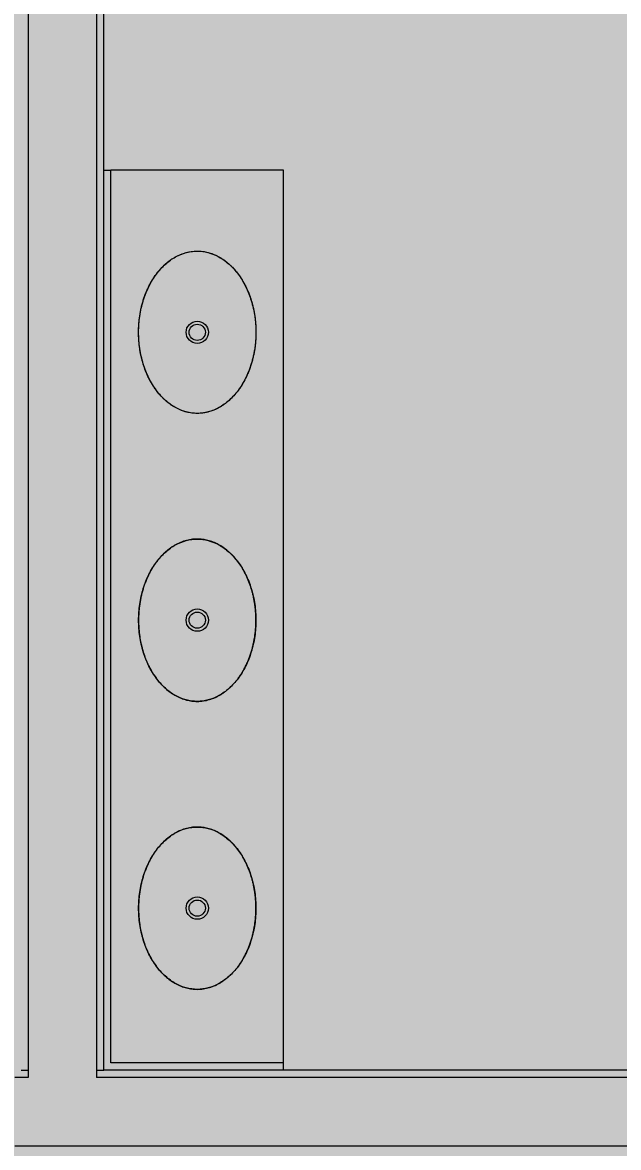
# Model space of a CAD drawing. Header units: metres. Extents: x 1156 to 2335, y -13 to 268.
# Drawn here: x 1247.561 to 1249.219, y 192.185 to 195.31 of the extents above; entities that cross this region are included whole.
import ezdxf

# ---------------------------------------------------------------- set-up
doc = ezdxf.new("R2010")
doc.units = ezdxf.units.M
doc.header["$LTSCALE"] = 0.05
doc.linetypes.add('Contínua', pattern=[0])
for name, color, linetype, lineweight in [('A-GENM', 7, 'Continuous', 5), ('A-WALL', 7, 'Continuous', 9), ('ARQ_PAREDE', 3, 'Continuous', 5), ('I-WALL-1', 7, 'Continuous', 15), ('P-SANR-FIXT', 7, 'Continuous', 9), ('S-GRID-IDEN-2', 7, 'Continuous', 18)]:
    doc.layers.add(name, color=color, linetype=linetype, lineweight=lineweight)
for name, color, linetype, lineweight, true_color in [('A-GENM-1', 7, 'Continuous', 5, 0xf3f3e4), ('A-WALL-PATT-1', 7, 'Continuous', 15, 0xb0b0b0), ('A-WALL-PATT-6', 7, 'Continuous', 9, 0xe3e2df)]:
    doc.layers.add(name, color=color, linetype=linetype, lineweight=lineweight, true_color=true_color)
doc.layers.add('sh- talude', color=64, linetype='Continuous')
doc.layers.add('talude', color=2, linetype='Continuous')
doc.styles.add('Arial_B', font='arialbd.ttf', dxfattribs={"height": 1.3})

# ---------------------------------------------------------------- blocks, each defined once
blk = doc.blocks.new('Deca_Cuba de Embutir Universal Oval_L_37 - L_37_17_Branco Gelo GE17-V20-Térreo')
at = {"layer": 'P-SANR-FIXT'}
for radius in [0.031, 0.0225]:
    blk.add_circle((0.0002, 0), radius, dxfattribs=at)
for points in [[(0.2255, 0), (0.2254, 0.0058), (0.2246, 0.0172), (0.2209, 0.034), (0.2158, 0.0478), (0.2106, 0.0586), (0.2061, 0.0664), (0.201, 0.0741), (0.1953, 0.0817), (0.1891, 0.089), (0.1825, 0.096), (0.1753, 0.1027), (0.1676, 0.1093), (0.1595, 0.1155), (0.1509, 0.1214), (0.142, 0.1269), (0.1326, 0.1321), (0.1228, 0.137), (0.1128, 0.1414), (0.1024, 0.1455), (0.0917, 0.1492), (0.0808, 0.1525), (0.0697, 0.1553), (0.0584, 0.1577), (0.0469, 0.1597), (0.0352, 0.1613), (0.0236, 0.1624), (0.0119, 0.1631), (0, 0.1633), (-0.0119, 0.1631), (-0.0231, 0.1624), (-0.0338, 0.1615), (-0.0474, 0.1597), (-0.0608, 0.1573), (-0.0739, 0.1543), (-0.0868, 0.1508), (-0.1026, 0.1456), (-0.1204, 0.1383), (-0.1346, 0.1311), (-0.1454, 0.1248), (-0.1556, 0.1183), (-0.1678, 0.1094), (-0.1787, 0.0997), (-0.1867, 0.0916), (-0.1941, 0.0832), (-0.2025, 0.0722), (-0.2107, 0.0586), (-0.2173, 0.0443), (-0.222, 0.0298), (-0.2248, 0.0151), (-0.2254, 0.0051), (-0.2255, 0)], [(-0.2255, 0), (-0.2254, -0.0058), (-0.2246, -0.0172), (-0.2209, -0.034), (-0.2158, -0.0478), (-0.2106, -0.0586), (-0.2061, -0.0664), (-0.201, -0.0741), (-0.1953, -0.0817), (-0.1891, -0.089), (-0.1825, -0.096), (-0.1753, -0.1027), (-0.1676, -0.1093), (-0.1595, -0.1155), (-0.1509, -0.1214), (-0.142, -0.1269), (-0.1326, -0.1321), (-0.1228, -0.137), (-0.1128, -0.1414), (-0.1024, -0.1455), (-0.0917, -0.1492), (-0.0808, -0.1525), (-0.0697, -0.1553), (-0.0584, -0.1577), (-0.0469, -0.1597), (-0.0352, -0.1613), (-0.0236, -0.1624), (-0.0119, -0.1631), (0, -0.1633), (0.0119, -0.1631), (0.0231, -0.1624), (0.0338, -0.1615), (0.0474, -0.1597), (0.0608, -0.1573), (0.0739, -0.1543), (0.0868, -0.1508), (0.1026, -0.1456), (0.1204, -0.1383), (0.1346, -0.1311), (0.1454, -0.1248), (0.1556, -0.1183), (0.1678, -0.1094), (0.1787, -0.0997), (0.1867, -0.0916), (0.1941, -0.0832), (0.2025, -0.0722), (0.2107, -0.0586), (0.2173, -0.0443), (0.222, -0.0298), (0.2248, -0.0151), (0.2254, -0.0051), (0.2255, 0)]]:
    blk.add_open_spline(points, degree=3, knots=[0, 0, 0, 0, 0.033333, 0.066667, 0.1, 0.116667, 0.133333, 0.15, 0.166667, 0.183333, 0.2, 0.216667, 0.233333, 0.25, 0.266667, 0.283333, 0.3, 0.316667, 0.333333, 0.35, 0.366667, 0.383333, 0.4, 0.416667, 0.433333, 0.45, 0.466667, 0.483333, 0.5, 0.516667, 0.533333, 0.547917, 0.5625, 0.591667, 0.60625, 0.620833, 0.65, 0.679167, 0.708333, 0.722917, 0.7375, 0.766667, 0.795833, 0.810417, 0.825, 0.854167, 0.883333, 0.9125, 0.941667, 0.970833, 1, 1, 1, 1], dxfattribs=at)
blk = doc.blocks.new('Deca_Cuba de Embutir Universal Oval_L_37 - L_37_17_Branco Gelo GE17-V21-Térreo')
at = {"layer": 'P-SANR-FIXT'}
for radius in [0.031, 0.0225]:
    blk.add_circle((0.0002, 0), radius, dxfattribs=at)
for points in [[(-0.2255, 0), (-0.2254, 0.0051), (-0.2248, 0.0151), (-0.222, 0.0298), (-0.2173, 0.0443), (-0.2107, 0.0586), (-0.2025, 0.0722), (-0.1941, 0.0832), (-0.1867, 0.0916), (-0.1787, 0.0997), (-0.1678, 0.1094), (-0.1556, 0.1183), (-0.1454, 0.1248), (-0.1346, 0.1311), (-0.1204, 0.1383), (-0.1026, 0.1456), (-0.0868, 0.1508), (-0.0739, 0.1543), (-0.0608, 0.1573), (-0.0474, 0.1597), (-0.0338, 0.1615), (-0.0231, 0.1624), (-0.0119, 0.1631), (0, 0.1633), (0.0119, 0.1631), (0.0236, 0.1624), (0.0352, 0.1613), (0.0469, 0.1597), (0.0584, 0.1577), (0.0697, 0.1553), (0.0808, 0.1525), (0.0917, 0.1492), (0.1024, 0.1455), (0.1128, 0.1414), (0.1228, 0.137), (0.1326, 0.1321), (0.142, 0.1269), (0.1509, 0.1214), (0.1595, 0.1155), (0.1676, 0.1093), (0.1753, 0.1027), (0.1825, 0.096), (0.1891, 0.089), (0.1953, 0.0817), (0.201, 0.0741), (0.2061, 0.0664), (0.2106, 0.0586), (0.2158, 0.0478), (0.2209, 0.034), (0.2246, 0.0172), (0.2254, 0.0058), (0.2255, 0)], [(0.2255, 0), (0.2254, -0.0051), (0.2248, -0.0151), (0.222, -0.0298), (0.2173, -0.0443), (0.2107, -0.0586), (0.2025, -0.0722), (0.1941, -0.0832), (0.1867, -0.0916), (0.1787, -0.0997), (0.1678, -0.1094), (0.1556, -0.1183), (0.1454, -0.1248), (0.1346, -0.1311), (0.1204, -0.1383), (0.1026, -0.1456), (0.0868, -0.1508), (0.0739, -0.1543), (0.0608, -0.1573), (0.0474, -0.1597), (0.0338, -0.1615), (0.0231, -0.1624), (0.0119, -0.1631), (0, -0.1633), (-0.0119, -0.1631), (-0.0236, -0.1624), (-0.0352, -0.1613), (-0.0469, -0.1597), (-0.0584, -0.1577), (-0.0697, -0.1553), (-0.0808, -0.1525), (-0.0917, -0.1492), (-0.1024, -0.1455), (-0.1128, -0.1414), (-0.1228, -0.137), (-0.1326, -0.1321), (-0.142, -0.1269), (-0.1509, -0.1214), (-0.1595, -0.1155), (-0.1676, -0.1093), (-0.1753, -0.1027), (-0.1825, -0.096), (-0.1891, -0.089), (-0.1953, -0.0817), (-0.201, -0.0741), (-0.2061, -0.0664), (-0.2106, -0.0586), (-0.2158, -0.0478), (-0.2209, -0.034), (-0.2246, -0.0172), (-0.2254, -0.0058), (-0.2255, 0)]]:
    blk.add_open_spline(points, degree=3, knots=[-1, -1, -1, -1, -0.970833, -0.941667, -0.9125, -0.883333, -0.854167, -0.825, -0.810417, -0.795833, -0.766667, -0.7375, -0.722917, -0.708333, -0.679167, -0.65, -0.620833, -0.60625, -0.591667, -0.5625, -0.547917, -0.533333, -0.516667, -0.5, -0.483333, -0.466667, -0.45, -0.433333, -0.416667, -0.4, -0.383333, -0.366667, -0.35, -0.333333, -0.316667, -0.3, -0.283333, -0.266667, -0.25, -0.233333, -0.216667, -0.2, -0.183333, -0.166667, -0.15, -0.133333, -0.116667, -0.1, -0.066667, -0.033333, 0, 0, 0, 0], dxfattribs=at)
blk = doc.blocks.new('A$C48630bea')
at = {"layer": 'A-GENM-1'}
blk.add_hatch(color=256, dxfattribs=at).paths.add_polyline_path([(25.0103, 64.2435), (25.4903, 64.2435), (25.489, 64.2635), (25.0103, 64.2639), (25.0103, 66.7435), (24.9903, 66.7435), (24.9903, 64.2435)])
h = blk.add_hatch(color=256, dxfattribs=at)
h.paths.add_polyline_path([(25.0103, 64.2635), (25.4903, 64.2635), (25.4903, 66.7435), (25.0103, 66.7435), (25.0103, 64.2639)])
h.paths.add_polyline_path([(25.2503, 64.468), (25.2154, 64.4733), (25.1817, 64.4891), (25.1507, 64.5153), (25.1243, 64.5507), (25.1042, 64.5938), (25.0915, 64.6422), (25.0872, 64.6935), (25.0951, 64.7631), (25.1103, 64.8062), (25.1243, 64.8362), (25.1507, 64.8717), (25.1817, 64.8978), (25.2154, 64.9136), (25.2503, 64.9189), (25.2853, 64.9136), (25.319, 64.8978), (25.3499, 64.8717), (25.3763, 64.8362), (25.3989, 64.7837), (25.4091, 64.7447), (25.4134, 64.6935), (25.4091, 64.6422), (25.3965, 64.5938), (25.3763, 64.5507), (25.3499, 64.5153), (25.319, 64.4891), (25.2853, 64.4733)])
h.paths.add_polyline_path([(25.2503, 65.268), (25.2154, 65.2733), (25.1817, 65.2891), (25.1507, 65.3153), (25.1243, 65.3507), (25.1017, 65.4032), (25.0915, 65.4422), (25.0872, 65.4935), (25.0951, 65.5631), (25.1103, 65.6062), (25.1243, 65.6362), (25.1507, 65.6717), (25.1817, 65.6978), (25.2154, 65.7136), (25.2503, 65.7189), (25.2853, 65.7136), (25.3207, 65.6963), (25.3499, 65.6717), (25.3763, 65.6362), (25.3989, 65.5837), (25.4091, 65.5447), (25.4134, 65.4935), (25.4056, 65.4238), (25.3904, 65.3807), (25.3763, 65.3507), (25.3499, 65.3153), (25.319, 65.2891), (25.2853, 65.2733)])
h.paths.add_polyline_path([(25.2503, 66.068), (25.2154, 66.0733), (25.1817, 66.0891), (25.1507, 66.1153), (25.1243, 66.1507), (25.1017, 66.2032), (25.0915, 66.2422), (25.0883, 66.3062), (25.0915, 66.3447), (25.1042, 66.3931), (25.1243, 66.4362), (25.1507, 66.4717), (25.1817, 66.4978), (25.2154, 66.5136), (25.2503, 66.5189), (25.2853, 66.5136), (25.319, 66.4978), (25.3499, 66.4717), (25.3763, 66.4362), (25.3965, 66.3931), (25.4091, 66.3447), (25.4134, 66.2935), (25.4056, 66.2238), (25.3904, 66.1807), (25.3763, 66.1507), (25.3499, 66.1153), (25.319, 66.0891), (25.2853, 66.0733)])
at = {"layer": 'A-WALL-PATT-1'}
blk.add_hatch(color=256, dxfattribs=at).paths.add_polyline_path([(27.2944, 64.0335), (27.7553, 64.0335), (27.7553, 64.2235), (24.7433, 64.2235), (24.7433, 64.0335), (26.4077, 64.0335)])
at = {"layer": 'A-WALL-PATT-6'}
blk.add_hatch(color=256, dxfattribs=at).paths.add_polyline_path([(24.9703, 64.2235), (24.9703, 68.7835), (24.7803, 68.7835), (24.7803, 64.2235)])
at = {"layer": 'A-GENM'}
for p, q in [((24.9903, 66.7435), (25.0103, 66.7435)), ((25.0103, 64.2635), (25.0103, 66.7435)), ((25.4903, 66.7435), (25.0103, 66.7435)), ((25.4903, 64.2635), (25.4903, 66.7435)), ((25.4903, 64.2635), (25.0103, 64.2635)), ((25.4903, 64.2435), (25.4903, 64.2635))]:
    blk.add_line(p, q, dxfattribs=at)
for points, knots in [([(25.2503, 66.068), (25.2298, 66.068), (25.199, 66.0761), (25.1614, 66.1031), (25.1361, 66.1308), (25.1151, 66.1652), (25.0993, 66.2049), (25.0894, 66.2482), (25.0861, 66.2935), (25.0894, 66.3387), (25.0993, 66.3821), (25.1151, 66.4217), (25.1361, 66.4561), (25.1614, 66.4839), (25.199, 66.5108), (25.2298, 66.5189), (25.2503, 66.5189)], [-3.141593, -3.141593, -3.141593, -3.141593, -2.748894, -2.552544, -2.356194, -2.159845, -1.963495, -1.767146, -1.570796, -1.374447, -1.178097, -0.981748, -0.785398, -0.589049, -0.392699, 0, 0, 0, 0]), ([(25.2503, 66.5189), (25.2708, 66.5189), (25.3016, 66.5108), (25.3393, 66.4839), (25.3645, 66.4561), (25.3856, 66.4217), (25.4014, 66.3821), (25.4112, 66.3387), (25.4145, 66.2935), (25.4112, 66.2482), (25.4014, 66.2049), (25.3856, 66.1652), (25.3645, 66.1308), (25.3393, 66.1031), (25.3016, 66.0761), (25.2708, 66.068), (25.2503, 66.068)], [0, 0, 0, 0, 0.392699, 0.589049, 0.785398, 0.981748, 1.178097, 1.374447, 1.570796, 1.767146, 1.963495, 2.159845, 2.356194, 2.552544, 2.748894, 3.141593, 3.141593, 3.141593, 3.141593]), ([(25.2503, 65.268), (25.2298, 65.268), (25.199, 65.2761), (25.1614, 65.3031), (25.1361, 65.3308), (25.1151, 65.3652), (25.0993, 65.4049), (25.0894, 65.4482), (25.0861, 65.4935), (25.0894, 65.5387), (25.0993, 65.5821), (25.1151, 65.6217), (25.1361, 65.6561), (25.1614, 65.6839), (25.199, 65.7108), (25.2298, 65.7189), (25.2503, 65.7189)], [0, 0, 0, 0, 0.392699, 0.589049, 0.785398, 0.981748, 1.178097, 1.374447, 1.570796, 1.767146, 1.963495, 2.159845, 2.356194, 2.552544, 2.748894, 3.141593, 3.141593, 3.141593, 3.141593]), ([(25.2503, 65.7189), (25.2708, 65.7189), (25.3016, 65.7108), (25.3393, 65.6839), (25.3645, 65.6561), (25.3856, 65.6217), (25.4014, 65.5821), (25.4112, 65.5387), (25.4145, 65.4935), (25.4112, 65.4482), (25.4014, 65.4049), (25.3856, 65.3652), (25.3645, 65.3308), (25.3393, 65.3031), (25.3016, 65.2761), (25.2708, 65.268), (25.2503, 65.268)], [-3.141593, -3.141593, -3.141593, -3.141593, -2.748894, -2.552544, -2.356194, -2.159845, -1.963495, -1.767146, -1.570796, -1.374447, -1.178097, -0.981748, -0.785398, -0.589049, -0.392699, 0, 0, 0, 0]), ([(25.2503, 64.468), (25.2298, 64.468), (25.199, 64.4761), (25.1614, 64.5031), (25.1361, 64.5308), (25.1151, 64.5652), (25.0993, 64.6049), (25.0894, 64.6482), (25.0861, 64.6935), (25.0894, 64.7387), (25.0993, 64.7821), (25.1151, 64.8217), (25.1361, 64.8561), (25.1614, 64.8839), (25.199, 64.9108), (25.2298, 64.9189), (25.2503, 64.9189)], [0, 0, 0, 0, 0.392699, 0.589049, 0.785398, 0.981748, 1.178097, 1.374447, 1.570796, 1.767146, 1.963495, 2.159845, 2.356194, 2.552544, 2.748894, 3.141593, 3.141593, 3.141593, 3.141593]), ([(25.2503, 64.9189), (25.2708, 64.9189), (25.3016, 64.9108), (25.3393, 64.8839), (25.3645, 64.8561), (25.3856, 64.8217), (25.4014, 64.7821), (25.4112, 64.7387), (25.4145, 64.6935), (25.4112, 64.6482), (25.4014, 64.6049), (25.3856, 64.5652), (25.3645, 64.5308), (25.3393, 64.5031), (25.3016, 64.4761), (25.2708, 64.468), (25.2503, 64.468)], [-3.141593, -3.141593, -3.141593, -3.141593, -2.748894, -2.552544, -2.356194, -2.159845, -1.963495, -1.767146, -1.570796, -1.374447, -1.178097, -0.981748, -0.785398, -0.589049, -0.392699, 0, 0, 0, 0])]:
    blk.add_open_spline(points, degree=3, knots=knots, dxfattribs=at)
at = {"layer": 'A-WALL'}
for p, q in [((24.7803, 68.9735), (24.7803, 64.2235)), ((24.9703, 68.7835), (24.9703, 64.2235)), ((24.7603, 64.2435), (24.7803, 64.2435)), ((24.9703, 64.2435), (24.9903, 64.2435)), ((24.7803, 64.2235), (24.7433, 64.2235)), ((27.7553, 64.2235), (24.9703, 64.2235))]:
    blk.add_line(p, q, dxfattribs=at)
at = {"layer": 'I-WALL-1'}
for p, q in [((24.9903, 64.2435), (24.9903, 68.7635)), ((27.7353, 64.2435), (24.9903, 64.2435)), ((24.7433, 64.0335), (27.7553, 64.0335))]:
    blk.add_line(p, q, dxfattribs=at)
at = {"layer": 'P-SANR-FIXT'}
for name, p, rotation in [('Deca_Cuba de Embutir Universal Oval_L_37 - L_37_17_Branco Gelo GE17-V21-Térreo', (25.2503, 66.2935), 269.9999999999942), ('Deca_Cuba de Embutir Universal Oval_L_37 - L_37_17_Branco Gelo GE17-V20-Térreo', (25.2503, 65.4935), 90.00000000000469), ('Deca_Cuba de Embutir Universal Oval_L_37 - L_37_17_Branco Gelo GE17-V20-Térreo', (25.2503, 64.6935), 90.00000000000469)]:
    blk.add_blockref(name, p, dxfattribs=dict(at, rotation=rotation))

msp = doc.modelspace()

# ---------------------------------------------------------------- hatches: boundary and pattern name
at = {"layer": 'ARQ_PAREDE', "true_color": 0xf7f281}
h = msp.add_hatch(color=51, dxfattribs=at)
h.dxf.hatch_style = 1
h.paths.add_polyline_path([(1238.0757, 192.668), (1244.5524, 192.668), (1244.5503, 197.376), (1268.6624, 197.3797), (1268.7024, 197.3797), (1298.5524, 197.3797), (1298.7503, 197.376), (1304.8684, 197.37), (1304.8503, 192.6497), (1317.329, 192.668), (1317.329, 192.3027), (1317.1254, 192.3027), (1317.1254, 149.8545), (1238.0757, 149.8545)])
h.paths.add_polyline_path([(1317.3002, 191.2291), (1317.3002, 139.2102)])
at = {"layer": 'S-GRID-IDEN-2'}
h = msp.add_hatch(color=255, dxfattribs=at)
h.dxf.hatch_style = 1
edge = h.paths.add_edge_path()
edge.add_arc((1246.8919, 195.268), 1.75, 0, 360)
at = {"layer": 'sh- talude'}
h = msp.add_hatch(color=256, dxfattribs=at)
edge = h.paths.add_edge_path()
edge.add_line((1312.7625, 205.0351), (1292.5493, 206.9062))
edge.add_line((1292.5493, 206.9062), (1288.6223, 207.2072))
edge.add_line((1288.6223, 207.2072), (1285.5533, 207.4412))
edge.add_line((1285.5533, 207.4412), (1282.0343, 207.5672))
edge.add_line((1282.0343, 207.5672), (1279.3713, 207.5362))
edge.add_line((1279.3713, 207.5362), (1276.5203, 207.6002))
edge.add_line((1276.5203, 207.6002), (1274.0843, 207.6532))
edge.add_line((1274.0843, 207.6532), (1270.3683, 207.6682))
edge.add_line((1270.3683, 207.6682), (1267.2763, 207.6832))
edge.add_line((1267.2763, 207.6832), (1263.5473, 207.4882))
edge.add_line((1263.5473, 207.4882), (1259.3603, 207.4172))
edge.add_line((1259.3603, 207.4172), (1255.3893, 207.2592))
edge.add_line((1255.3893, 207.2592), (1252.2383, 207.1972))
edge.add_line((1252.2383, 207.1972), (1248.8783, 206.9572))
edge.add_line((1248.8783, 206.9572), (1245.7783, 206.7962))
edge.add_line((1245.7783, 206.7962), (1243.2333, 206.7602))
edge.add_line((1243.2333, 206.7602), (1240.8083, 206.8322))
edge.add_line((1240.8083, 206.8322), (1238.4383, 206.6882))
edge.add_line((1238.4383, 206.6882), (1235.5693, 206.4152))
edge.add_line((1235.5693, 206.4152), (1234.8133, 206.2562))
edge.add_line((1234.8133, 206.2562), (1234.0843, 205.9572))
edge.add_line((1234.0843, 205.9572), (1233.2083, 205.4562))
edge.add_line((1233.2083, 205.4562), (1232.5573, 204.9592))
edge.add_line((1232.5573, 204.9592), (1232.0403, 204.4122))
edge.add_line((1232.0403, 204.4122), (1231.5643, 203.5252))
edge.add_line((1231.5643, 203.5252), (1231.1633, 202.6932))
edge.add_line((1231.1633, 202.6932), (1230.7913, 201.1292))
edge.add_line((1230.7913, 201.1292), (1229.9023, 199.0652))
edge.add_line((1229.9023, 199.0652), (1229.3253, 197.1352))
edge.add_line((1229.3253, 197.1352), (1228.7263, 194.9192))
edge.add_line((1228.7263, 194.9192), (1228.1513, 192.8452))
edge.add_line((1228.1513, 192.8452), (1227.2283, 190.4052))
edge.add_line((1227.2283, 190.4052), (1226.2213, 187.8382))
edge.add_line((1226.2213, 187.8382), (1225.4373, 185.5572))
edge.add_line((1225.4373, 185.5572), (1224.5773, 183.1922))
edge.add_line((1224.5773, 183.1922), (1223.6923, 180.7422))
edge.add_line((1223.6923, 180.7422), (1222.6003, 178.5432))
edge.add_line((1222.6003, 178.5432), (1221.2983, 176.3212))
edge.add_line((1221.2983, 176.3212), (1219.8573, 174.2532))
edge.add_line((1219.8573, 174.2532), (1219.0523, 171.6592))
edge.add_line((1219.0523, 171.6592), (1220.3203, 173.5492))
edge.add_line((1220.3203, 173.5492), (1221.2813, 174.9962))
edge.add_line((1221.2813, 174.9962), (1222.1743, 176.4812))
edge.add_line((1222.1743, 176.4812), (1224.2773, 180.1242))
edge.add_line((1224.2773, 180.1242), (1225.1113, 181.9892))
edge.add_line((1225.1113, 181.9892), (1225.8333, 184.0162))
edge.add_line((1225.8333, 184.0162), (1226.7913, 186.6852))
edge.add_line((1226.7913, 186.6852), (1227.5533, 188.7752))
edge.add_line((1227.5533, 188.7752), (1228.2163, 190.3842))
edge.add_line((1228.2163, 190.3842), (1228.6693, 191.9922))
edge.add_line((1228.6693, 191.9922), (1229.3993, 193.6362))
edge.add_line((1229.3993, 193.6362), (1229.8563, 195.5032))
edge.add_line((1229.8563, 195.5032), (1230.3273, 196.8182))
edge.add_line((1230.3273, 196.8182), (1230.7373, 198.2282))
edge.add_line((1230.7373, 198.2282), (1231.3893, 199.9412))
edge.add_line((1231.3893, 199.9412), (1232.1013, 201.6372))
edge.add_line((1232.1013, 201.6372), (1232.7043, 202.9992))
edge.add_line((1232.7043, 202.9992), (1233.4113, 203.9652))
edge.add_line((1233.4113, 203.9652), (1234.1103, 204.7712))
edge.add_line((1234.1103, 204.7712), (1235.8883, 205.5532))
edge.add_line((1235.8883, 205.5532), (1238.5183, 205.8332))
edge.add_line((1238.5183, 205.8332), (1241.3463, 205.8672))
edge.add_line((1241.3463, 205.8672), (1243.9033, 205.7992))
edge.add_line((1243.9033, 205.7992), (1246.4843, 205.9412))
edge.add_line((1246.4843, 205.9412), (1248.9408, 206.083))
edge.add_line((1248.9408, 206.083), (1252.2782, 206.3214))
edge.add_line((1252.2782, 206.3214), (1255.4154, 206.3831))
edge.add_line((1255.4154, 206.3831), (1259.3852, 206.5411))
edge.add_line((1259.3852, 206.5411), (1263.5776, 206.6122))
edge.add_line((1263.5776, 206.6122), (1267.2971, 206.8067))
edge.add_line((1267.2971, 206.8067), (1270.3641, 206.7918))
edge.add_line((1270.3641, 206.7918), (1274.073, 206.7768))
edge.add_line((1274.073, 206.7768), (1276.5013, 206.724))
edge.add_line((1276.5013, 206.724), (1279.3666, 206.6597))
edge.add_line((1279.3666, 206.6597), (1282.0237, 206.6906))
edge.add_line((1282.0237, 206.6906), (1285.5043, 206.566))
edge.add_line((1285.5043, 206.566), (1288.5557, 206.3333))
edge.add_line((1288.5557, 206.3333), (1292.4754, 206.0329))
edge.add_line((1292.4754, 206.0329), (1315.6198, 203.8904))
edge.add_line((1315.6198, 203.8904), (1317.3723, 203.1492))
edge.add_line((1317.3723, 203.1492), (1321.2743, 201.9172))
edge.add_line((1321.2743, 201.9172), (1324.4133, 201.1522))
edge.add_line((1324.4133, 201.1522), (1328.1723, 199.1092))
edge.add_line((1328.1723, 199.1092), (1333.3393, 197.7782))
edge.add_line((1333.3393, 197.7782), (1337.5263, 196.3752))
edge.add_line((1337.5263, 196.3752), (1345.0523, 193.5572))
edge.add_line((1345.0523, 193.5572), (1351.5073, 191.1952))
edge.add_line((1351.5073, 191.1952), (1353.8593, 190.3312))
edge.add_line((1353.8593, 190.3312), (1357.9883, 188.1392))
edge.add_line((1357.9883, 188.1392), (1361.0903, 186.1532))
edge.add_line((1361.0903, 186.1532), (1363.8433, 184.0112))
edge.add_line((1363.8433, 184.0112), (1364.8934, 183.1132))
edge.add_arc((1363.9185, 181.9732), 1.5, -90, 49.4623, ccw=False)
edge.add_arc((1363.6208, 181.4927), 1.0621, 286.2793, 414.1063)
edge.add_line((1364.2435, 182.3532), (1360.999, 183.9908))
edge.add_line((1360.999, 183.9908), (1346.2328, 190.0817))
edge.add_arc((1345.0184, 187.3385), 3, 66.1202, 74.8133)
edge.add_line((1345.8042, 190.2337), (1335.3939, 193.0595))
edge.add_line((1335.3939, 193.0595), (1335.0939, 191.5867))
edge.add_line((1335.0939, 191.5867), (1322.3926, 195.0344))
edge.add_line((1322.3926, 195.0344), (1303.1424, 200.172))
edge.add_line((1303.1424, 200.172), (1288.4978, 201.3952))
edge.add_line((1288.4978, 201.3952), (1237.3978, 200.4221))
edge.add_line((1237.3978, 200.4221), (1226.1318, 174.8282))
edge.add_line((1226.1318, 174.8282), (1219.6163, 160.6637))
edge.add_line((1219.6163, 160.6637), (1215.8403, 148.5447))
edge.add_line((1215.8403, 148.5447), (1212.1083, 133.7096))
edge.add_line((1212.1083, 133.7096), (1209.1424, 121.3221))
edge.add_line((1209.1424, 121.3221), (1186.5533, 37.221))
edge.add_line((1186.5533, 37.221), (1183.7692, 25.8351))
edge.add_line((1183.7692, 25.8351), (1183.7692, 24.999))
edge.add_line((1183.7692, 24.999), (1180.3183, 21.9512))
edge.add_line((1180.3183, 21.9512), (1179.6213, 23.7332))
edge.add_line((1179.6213, 23.7332), (1180.1403, 27.0002))
edge.add_line((1180.1403, 27.0002), (1180.5273, 30.4642))
edge.add_line((1180.5273, 30.4642), (1181.7553, 34.1712))
edge.add_line((1181.7553, 34.1712), (1182.6693, 38.2362))
edge.add_line((1182.6693, 38.2362), (1183.8833, 44.2022))
edge.add_line((1183.8833, 44.2022), (1184.8473, 49.8662))
edge.add_line((1184.8473, 49.8662), (1186.1163, 56.3292))
edge.add_line((1186.1163, 56.3292), (1186.8203, 60.9632))
edge.add_line((1186.8203, 60.9632), (1188.1253, 66.4212))
edge.add_line((1188.1253, 66.4212), (1188.8833, 70.9492))
edge.add_line((1188.8833, 70.9492), (1189.9063, 76.0742))
edge.add_line((1189.9063, 76.0742), (1190.8553, 80.9902))
edge.add_line((1190.8553, 80.9902), (1191.6823, 85.4962))
edge.add_line((1191.6823, 85.4962), (1192.6463, 90.4892))
edge.add_line((1192.6463, 90.4892), (1194.0933, 96.9252))
edge.add_line((1194.0933, 96.9252), (1195.3543, 101.8562))
edge.add_line((1195.3543, 101.8562), (1196.4673, 107.6122))
edge.add_line((1196.4673, 107.6122), (1197.4603, 112.5542))
edge.add_line((1197.4603, 112.5542), (1198.5873, 118.1742))
edge.add_line((1198.5873, 118.1742), (1199.8423, 123.9122))
edge.add_line((1199.8423, 123.9122), (1200.6513, 128.5162))
edge.add_line((1200.6513, 128.5162), (1201.9653, 134.0042))
edge.add_line((1201.9653, 134.0042), (1203.0273, 138.7022))
edge.add_line((1203.0273, 138.7022), (1204.0923, 143.8582))
edge.add_line((1204.0923, 143.8582), (1205.1023, 148.6592))
edge.add_line((1205.1023, 148.6592), (1206.2053, 154.1032))
edge.add_line((1206.2053, 154.1032), (1207.3893, 159.2242))
edge.add_line((1207.3893, 159.2242), (1208.4713, 164.1562))
edge.add_line((1208.4713, 164.1562), (1210.0293, 168.2122))
edge.add_line((1210.0293, 168.2122), (1211.7733, 171.7422))
edge.add_line((1211.7733, 171.7422), (1214.4553, 174.6042))
edge.add_line((1214.4553, 174.6042), (1216.3053, 176.7282))
edge.add_line((1216.3053, 176.7282), (1218.1303, 179.5842))
edge.add_line((1218.1303, 179.5842), (1219.6083, 182.9252))
edge.add_line((1219.6083, 182.9252), (1220.6583, 186.6022))
edge.add_line((1220.6583, 186.6022), (1221.8073, 190.1752))
edge.add_line((1221.8073, 190.1752), (1223.6053, 197.7282))
edge.add_line((1223.6053, 197.7282), (1224.7673, 202.4612))
edge.add_line((1224.7673, 202.4612), (1225.5383, 205.0352))
edge.add_line((1225.5383, 205.0352), (1226.5103, 207.3562))
edge.add_line((1226.5103, 207.3562), (1227.3163, 209.1372))
edge.add_line((1227.3163, 209.1372), (1228.3913, 210.9002))
edge.add_line((1228.3913, 210.9002), (1229.5423, 212.0152))
edge.add_line((1229.5423, 212.0152), (1230.5253, 212.3952))
edge.add_line((1230.5253, 212.3952), (1232.2163, 212.9732))
edge.add_line((1232.2163, 212.9732), (1233.9223, 213.6682))
edge.add_line((1233.9223, 213.6682), (1236.6313, 214.0532))
edge.add_line((1236.6313, 214.0532), (1239.3913, 214.1462))
edge.add_line((1239.3913, 214.1462), (1242.4413, 213.7062))
edge.add_line((1242.4413, 213.7062), (1245.5563, 213.3892))
edge.add_line((1245.5563, 213.3892), (1248.6473, 213.1742))
edge.add_line((1248.6473, 213.1742), (1252.6813, 212.8602))
edge.add_line((1252.6813, 212.8602), (1255.3593, 212.7772))
edge.add_line((1255.3593, 212.7772), (1257.7193, 212.5762))
edge.add_line((1257.7193, 212.5762), (1260.5043, 212.3692))
edge.add_line((1260.5043, 212.3692), (1263.7053, 212.2822))
edge.add_line((1263.7053, 212.2822), (1266.9203, 212.1672))
edge.add_line((1266.9203, 212.1672), (1270.4813, 212.0682))
edge.add_line((1270.4813, 212.0682), (1273.7113, 211.9652))
edge.add_line((1273.7113, 211.9652), (1277.1863, 211.8212))
edge.add_line((1277.1863, 211.8212), (1280.8933, 211.4922))
edge.add_line((1280.8933, 211.4922), (1284.4753, 211.2512))
edge.add_line((1284.4753, 211.2512), (1287.9053, 210.6922))
edge.add_line((1287.9053, 210.6922), (1291.4353, 210.0162))
edge.add_line((1291.4353, 210.0162), (1295.9533, 209.1732))
edge.add_line((1295.9533, 209.1732), (1300.0273, 208.0312))
edge.add_line((1300.0273, 208.0312), (1303.3043, 207.7932))
edge.add_line((1303.3043, 207.7932), (1306.7863, 206.9562))
edge.add_line((1306.7863, 206.9562), (1310.0393, 206.0662))
edge.add_line((1310.0393, 206.0662), (1312.7678, 205.0346))

# ---------------------------------------------------------------- block references
at = {"layer": 'talude', "linetype": 'Contínua'}
msp.add_blockref('A$C48630bea', (1222.797, 128.1559, 1.567), dxfattribs=at)

# ---------------------------------------------------------------- texts
at = {"layer": 'S-GRID-IDEN-2', "color": 10, "insert": (1245.5175, 196.2251), "char_height": 1.86615, "width": 2.24411, "attachment_point": 1, "style": 'Arial_B'}
msp.add_mtext('04', dxfattribs=at)

doc.saveas('drawing.dxf')
